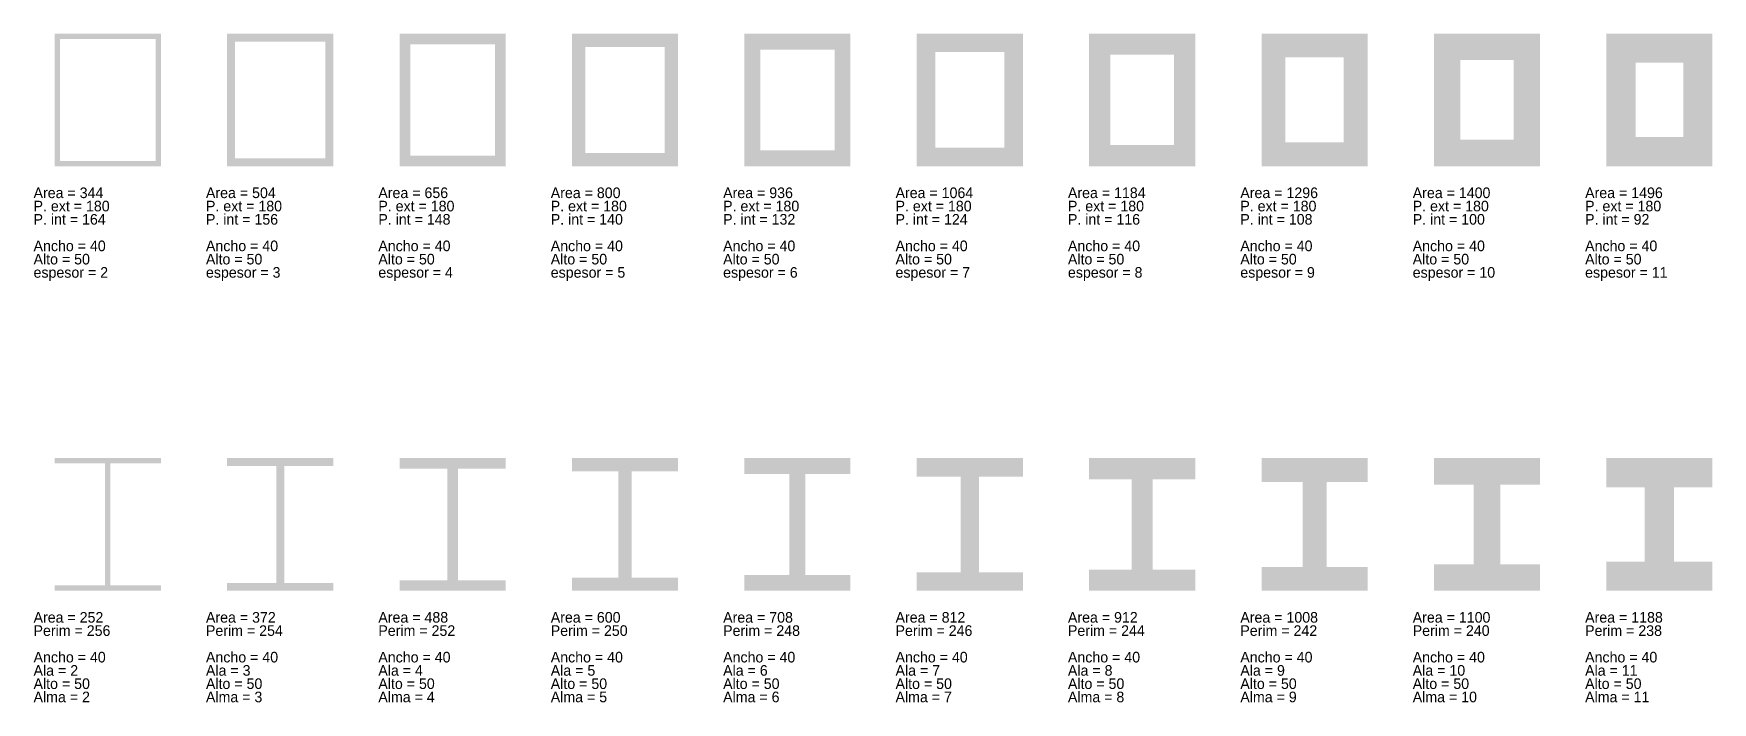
# Model space of a CAD drawing. Header units: metres. Extents: x 4 to 637, y 2 to 254.
import ezdxf

# ---------------------------------------------------------------- set-up
doc = ezdxf.new("R2010")
doc.units = ezdxf.units.M

msp = doc.modelspace()

# ---------------------------------------------------------------- hatches: boundary and pattern name
h = msp.add_hatch(color=4)
h.dxf.hatch_style = 1
h.paths.add_polyline_path([(12, 204), (52, 204), (52, 254), (12, 254)])
h.paths.add_polyline_path([(14, 206), (50, 206), (50, 252), (14, 252)])
h = msp.add_hatch(color=4)
h.dxf.hatch_style = 1
h.paths.add_polyline_path([(77, 204), (117, 204), (117, 254), (77, 254)])
h.paths.add_polyline_path([(80, 207), (114, 207), (114, 251), (80, 251)])
h = msp.add_hatch(color=4)
h.dxf.hatch_style = 1
h.paths.add_polyline_path([(142, 204), (182, 204), (182, 254), (142, 254)])
h.paths.add_polyline_path([(146, 208), (178, 208), (178, 250), (146, 250)])
h = msp.add_hatch(color=4)
h.dxf.hatch_style = 1
h.paths.add_polyline_path([(207, 204), (247, 204), (247, 254), (207, 254)])
h.paths.add_polyline_path([(212, 209), (242, 209), (242, 249), (212, 249)])
h = msp.add_hatch(color=4)
h.dxf.hatch_style = 1
h.paths.add_polyline_path([(272, 204), (312, 204), (312, 254), (272, 254)])
h.paths.add_polyline_path([(278, 210), (306, 210), (306, 248), (278, 248)])
h = msp.add_hatch(color=4)
h.dxf.hatch_style = 1
h.paths.add_polyline_path([(337, 204), (377, 204), (377, 254), (337, 254)])
h.paths.add_polyline_path([(344, 211), (370, 211), (370, 247), (344, 247)])
h = msp.add_hatch(color=4)
h.dxf.hatch_style = 1
h.paths.add_polyline_path([(402, 204), (442, 204), (442, 254), (402, 254)])
h.paths.add_polyline_path([(410, 212), (434, 212), (434, 246), (410, 246)])
h = msp.add_hatch(color=4)
h.dxf.hatch_style = 1
h.paths.add_polyline_path([(467, 204), (507, 204), (507, 254), (467, 254)])
h.paths.add_polyline_path([(476, 213), (498, 213), (498, 245), (476, 245)])
h = msp.add_hatch(color=4)
h.dxf.hatch_style = 1
h.paths.add_polyline_path([(532, 204), (572, 204), (572, 254), (532, 254)])
h.paths.add_polyline_path([(542, 214), (562, 214), (562, 244), (542, 244)])
h = msp.add_hatch(color=4)
h.dxf.hatch_style = 1
h.paths.add_polyline_path([(597, 204), (637, 204), (637, 254), (597, 254)])
h.paths.add_polyline_path([(608, 215), (626, 215), (626, 243), (608, 243)])
h = msp.add_hatch(color=4)
h.dxf.hatch_style = 1
h.paths.add_polyline_path([(12, 44), (52, 44), (52, 46), (33, 46), (33, 92), (52, 92), (52, 94), (12, 94), (12, 92), (31, 92), (31, 46), (12, 46)])
h = msp.add_hatch(color=4)
h.dxf.hatch_style = 1
h.paths.add_polyline_path([(77, 44), (117, 44), (117, 47), (98.5, 47), (98.5, 91), (117, 91), (117, 94), (77, 94), (77, 91), (95.5, 91), (95.5, 47), (77, 47)])
h = msp.add_hatch(color=4)
h.dxf.hatch_style = 1
h.paths.add_polyline_path([(142, 44), (182, 44), (182, 48), (164, 48), (164, 90), (182, 90), (182, 94), (142, 94), (142, 90), (160, 90), (160, 48), (142, 48)])
h = msp.add_hatch(color=4)
h.dxf.hatch_style = 1
h.paths.add_polyline_path([(207, 44), (247, 44), (247, 49), (229.5, 49), (229.5, 89), (247, 89), (247, 94), (207, 94), (207, 89), (224.5, 89), (224.5, 49), (207, 49)])
h = msp.add_hatch(color=4)
h.dxf.hatch_style = 1
h.paths.add_polyline_path([(272, 44), (312, 44), (312, 50), (295, 50), (295, 88), (312, 88), (312, 94), (272, 94), (272, 88), (289, 88), (289, 50), (272, 50)])
h = msp.add_hatch(color=4)
h.dxf.hatch_style = 1
h.paths.add_polyline_path([(337, 44), (377, 44), (377, 51), (360.5, 51), (360.5, 87), (377, 87), (377, 94), (337, 94), (337, 87), (353.5, 87), (353.5, 51), (337, 51)])
h = msp.add_hatch(color=4)
h.dxf.hatch_style = 1
h.paths.add_polyline_path([(402, 44), (442, 44), (442, 52), (426, 52), (426, 86), (442, 86), (442, 94), (402, 94), (402, 86), (418, 86), (418, 52), (402, 52)])
h = msp.add_hatch(color=4)
h.dxf.hatch_style = 1
h.paths.add_polyline_path([(467, 44), (507, 44), (507, 53), (491.5, 53), (491.5, 85), (507, 85), (507, 94), (467, 94), (467, 85), (482.5, 85), (482.5, 53), (467, 53)])
h = msp.add_hatch(color=4)
h.dxf.hatch_style = 1
h.paths.add_polyline_path([(532, 44), (572, 44), (572, 54), (557, 54), (557, 84), (572, 84), (572, 94), (532, 94), (532, 84), (547, 84), (547, 54), (532, 54)])
h = msp.add_hatch(color=4)
h.dxf.hatch_style = 1
h.paths.add_polyline_path([(597, 44), (637, 44), (637, 55), (622.5, 55), (622.5, 83), (637, 83), (637, 94), (597, 94), (597, 83), (611.5, 83), (611.5, 55), (597, 55)])

# ---------------------------------------------------------------- texts
at = {"color": 2, "char_height": 4, "width": 98, "attachment_point": 1, "line_spacing_factor": 0.75}
for s, insert in [('Area = 344\\PP. ext = 180\\PP. int = 164\\P\\PAncho = 40\\PAlto = 50\\Pespesor = 2', (4, 196)), ('Area = 504\\PP. ext = 180\\PP. int = 156\\P\\PAncho = 40\\PAlto = 50\\Pespesor = 3', (69, 196)), ('Area = 656\\PP. ext = 180\\PP. int = 148\\P\\PAncho = 40\\PAlto = 50\\Pespesor = 4', (134, 196)), ('Area = 800\\PP. ext = 180\\PP. int = 140\\P\\PAncho = 40\\PAlto = 50\\Pespesor = 5', (199, 196)), ('Area = 936\\PP. ext = 180\\PP. int = 132\\P\\PAncho = 40\\PAlto = 50\\Pespesor = 6', (264, 196)), ('Area = 1064\\PP. ext = 180\\PP. int = 124\\P\\PAncho = 40\\PAlto = 50\\Pespesor = 7', (329, 196)), ('Area = 1184\\PP. ext = 180\\PP. int = 116\\P\\PAncho = 40\\PAlto = 50\\Pespesor = 8', (394, 196)), ('Area = 1296\\PP. ext = 180\\PP. int = 108\\P\\PAncho = 40\\PAlto = 50\\Pespesor = 9', (459, 196)), ('Area = 1400\\PP. ext = 180\\PP. int = 100\\P\\PAncho = 40\\PAlto = 50\\Pespesor = 10', (524, 196)), ('Area = 1496\\PP. ext = 180\\PP. int = 92\\P\\PAncho = 40\\PAlto = 50\\Pespesor = 11', (589, 196)), ('Area = 252\\PPerim = 256\\P\\PAncho = 40\\PAla = 2\\PAlto = 50\\PAlma = 2', (4, 36)), ('Area = 372\\PPerim = 254\\P\\PAncho = 40\\PAla = 3\\PAlto = 50\\PAlma = 3', (69, 36)), ('Area = 488\\PPerim = 252\\P\\PAncho = 40\\PAla = 4\\PAlto = 50\\PAlma = 4', (134, 36)), ('Area = 600\\PPerim = 250\\P\\PAncho = 40\\PAla = 5\\PAlto = 50\\PAlma = 5', (199, 36)), ('Area = 708\\PPerim = 248\\P\\PAncho = 40\\PAla = 6\\PAlto = 50\\PAlma = 6', (264, 36)), ('Area = 812\\PPerim = 246\\P\\PAncho = 40\\PAla = 7\\PAlto = 50\\PAlma = 7', (329, 36)), ('Area = 912\\PPerim = 244\\P\\PAncho = 40\\PAla = 8\\PAlto = 50\\PAlma = 8', (394, 36)), ('Area = 1008\\PPerim = 242\\P\\PAncho = 40\\PAla = 9\\PAlto = 50\\PAlma = 9', (459, 36)), ('Area = 1100\\PPerim = 240\\P\\PAncho = 40\\PAla = 10\\PAlto = 50\\PAlma = 10', (524, 36)), ('Area = 1188\\PPerim = 238\\P\\PAncho = 40\\PAla = 11\\PAlto = 50\\PAlma = 11', (589, 36))]:
    msp.add_mtext(s, dxfattribs=dict(at, insert=insert))

doc.saveas('drawing.dxf')
